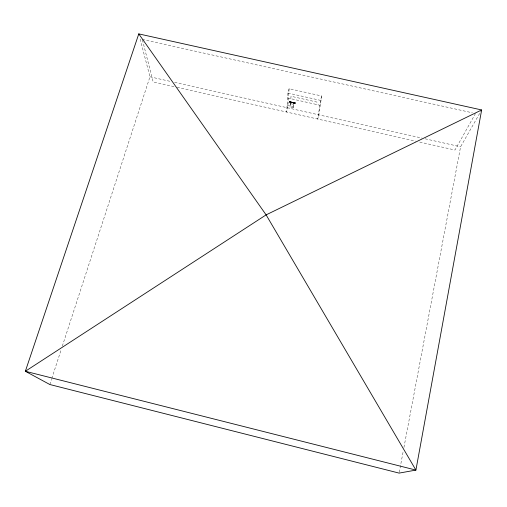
<?xml version="1.0" encoding="UTF-8"?>
<svg xmlns="http://www.w3.org/2000/svg" width="507" height="507" viewBox="0 0 507 507"><rect width="100%" height="100%" fill="white"/><g stroke="black" fill="none" stroke-linecap="round" stroke-linejoin="round"><path stroke-width="0.38" stroke-dasharray="2.54 1.9" d="M290.289 101.698C290.549 102.465 291.202 101.127 290.067 102.332L289.478 102.199L289.611 101.425L290.162 101.546L289.922 102.154L289.681 101.939M290.067 102.332L290.162 101.546M294.364 102.82C293.376 104.15 293.42 101.977 294.054 102.623C294.098 102.465 294.7 103.225 293.547 102.889M295.182 103.453C293.895 103.396 295.701 102.674 295.201 103.048M289.117 88.7L287.957 93.066L286.632 112.041L287.742 107.845L289.117 88.7L321.704 95.988L318.795 114.842L317.743 119.056L320.601 100.38L321.704 95.988M291.95 102.731L292.171 102.103L292.374 102.598M289.478 102.199L289.643 101.787M289.51 101.837L290.156 101.641M289.611 101.425L289.662 101.774M290.036 101.647L289.884 102.129M290.511 101.989L290.175 102.351L290.372 101.736M293.502 103.029L293.103 107.839L289.941 107.129L290.682 102.034M290.403 102.408L289.941 107.129M290.834 98.7L291.024 96.267L316.976 102.084L316.628 104.493M290.606 102.414L290.207 102.338M291.221 102.534L291.341 101.92C290.505 102.49 292.457 102.281 291.43 102.477L291.715 102.021L291.728 102.515M290.777 102.49L291.094 101.818L291.069 102.528M292.089 102.725L292.171 102.103M293.414 102.82C291.994 103.054 294.396 101.673 292.729 102.737M293.103 107.839C293.775 105.64 293.42 102.268 293.952 102.648M294.009 103.213L294.377 102.598M295.042 103.067L295.068 102.629L294.592 103.213M290.942 102.275L291.252 102.553M290.619 102.37L290.72 102.015M294.263 102.807L294.092 103.232M399.25 472.328L403.35 450.577M403.933 447.466L460.59 146.783L481.257 110.64M290.334 102.37L290.46 101.755M292.108 102.16L291.436 102.534M295.011 103.384L294.827 102.788M293.426 103.01L292.837 102.756L293.464 102.281M294.466 103.035L294.605 102.648L294.523 103.054M295.017 103.441L295.239 102.655M289.56 102.167L289.611 101.444M289.789 101.508L289.655 102.218L290.08 102.224M291.157 101.806L291.012 102.186M292.152 102.794L292.254 102.382M292.266 102.566L292.241 102.154M292.837 102.756L293.363 102.782L292.831 102.344M49.832 384.521L51.543 379.255M51.79 378.507L61.334 349.165M62.317 346.154L149.958 76.804L139.78 37.727M475.49 113.486L454.988 150.028L418.75 141.852M293.502 102.598L292.945 102.363M294.96 103.029L295.277 103.086M290.885 102.072L290.784 102.465M291.937 102.167L291.424 102.122M142.302 39.432L472.397 112.801M287.957 93.066L320.601 100.38M287.615 97.984L319.86 105.222M290.549 102.306L293.743 103.022M290.213 103.599L293.401 104.315M287.114 105.133L293.433 106.559M149.958 76.804L170.739 81.488M174.585 82.349L422.058 138.107M425.145 138.798L460.59 146.783M174.002 86.621L153.171 81.919L142.492 40.192M177.089 87.318L415.664 141.155M294.7 102.864L295.118 103.048"/><path stroke-width="0.76" d="M481.65 109.956L415.911 470.09L399.104 473.107L49.832 384.521L25.35 371.276L138.779 33.893L481.65 109.956L266.112 214.873L25.35 371.276L415.911 470.09L266.112 214.873L138.779 33.893"/></g></svg>
